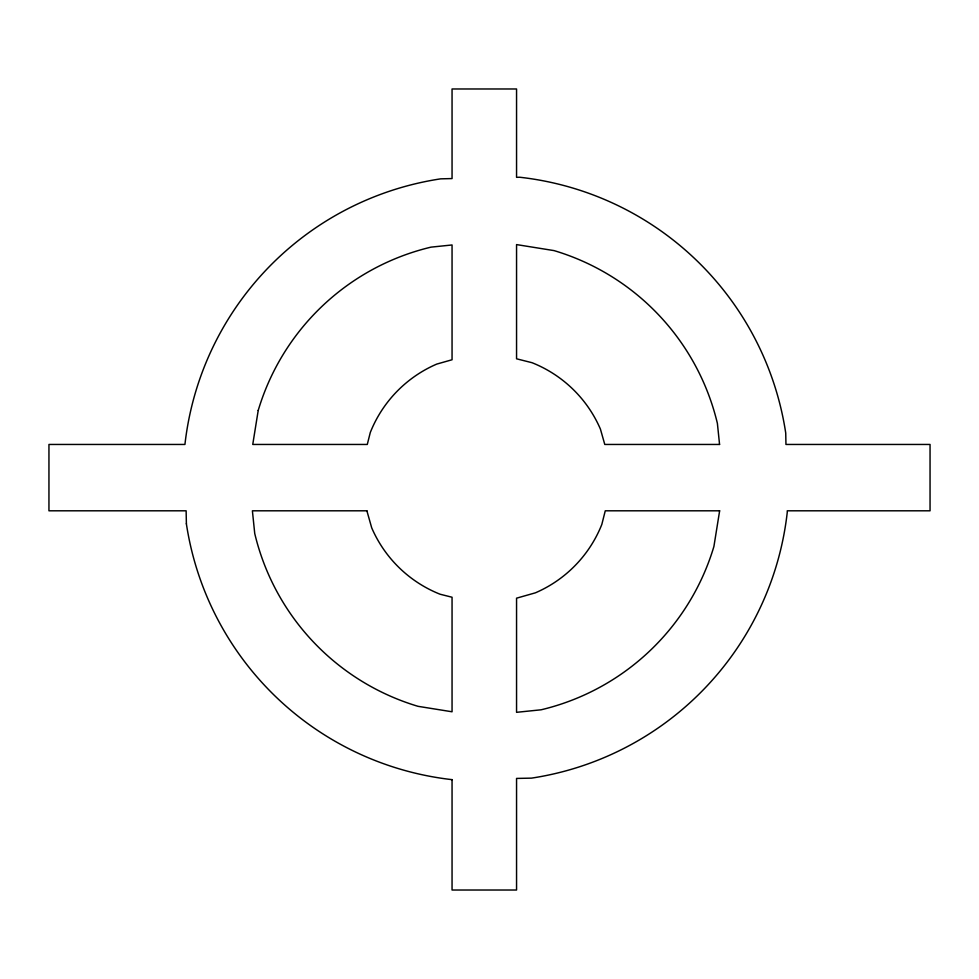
<?xml version="1.0" encoding="UTF-8"?>
<svg xmlns="http://www.w3.org/2000/svg" width="979" height="979" viewBox="0 0 979 979"><rect width="100%" height="100%" fill="white"/><g stroke="black" fill="none" stroke-linecap="round" stroke-linejoin="round"><path stroke-width="1.47" d="M186.389 523.875L186.132 510.805L48.95 510.805L48.95 444.454L184.933 444.454A302.939 302.939 0 0 1 440.66 178.851L452.053 178.57L452.053 88.979L516.557 88.979L516.557 177.321L519.763 177.248A303.086 303.086 0 0 1 785.733 433.061L785.953 444.454L930.05 444.454L930.05 510.805L787.251 510.805L787.275 512.164A303.086 303.086 0 0 1 531.475 778.134L516.557 778.427L516.557 890.021L452.053 890.021L452.053 779.602M452.102 779.651A303.086 303.086 0 0 1 186.377 523.753M258.211 410.446L252.753 444.454L367.284 444.454L370.295 432.498A124.553 124.553 0 0 1 436.707 364.102L452.053 359.758L452.053 244.97L431.041 247.136A237.787 237.787 0 0 0 258.211 410.446M719.638 510.805L713.911 546.478A237.787 237.787 0 0 1 541.081 709.799L516.557 712.32L516.557 598.181L535.415 592.821A124.553 124.553 0 0 0 601.828 524.426L605.267 510.805L719.638 510.805M719.565 444.454L604.777 444.454L600.421 429.108A124.553 124.553 0 0 0 532.025 362.707L516.557 358.803L516.557 244.591L554.077 250.612A237.787 237.787 0 0 1 717.399 423.442L719.565 444.454M366.88 510.805L252.398 510.805L254.736 533.494A237.787 237.787 0 0 0 418.045 706.324L452.053 711.782L452.053 597.239L440.097 594.229A124.553 124.553 0 0 1 371.702 527.816L366.88 510.805"/></g></svg>
